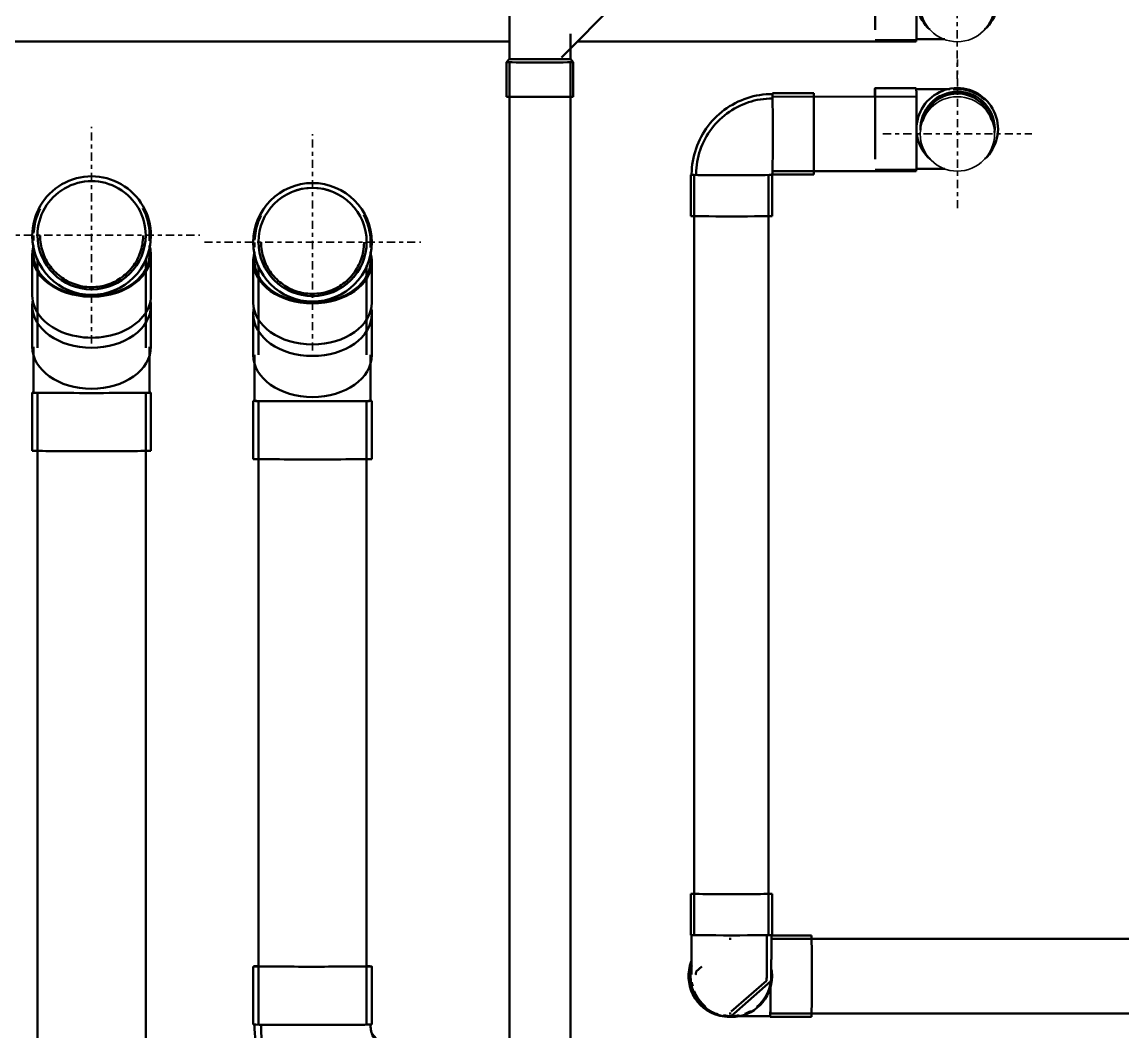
# Model space of a CAD drawing. Header units: millimetres. Extents: x -108050 to 96605, y 58136 to 140997.
# Drawn here: x 25452 to 27079, y 83328 to 84821 of the extents above; entities that cross this region are included whole.
import ezdxf

# ---------------------------------------------------------------- set-up
doc = ezdxf.new("R2010")
doc.units = ezdxf.units.MM
doc.linetypes.add('Center', pattern=[29.999999, 12, -6, 6, -6])
doc.layers.add('P-PIPE', color=3, linetype='Continuous', lineweight=50)
doc.layers.add('P-PIPE-CNTR', color=3, linetype='Center', lineweight=35)

# ---------------------------------------------------------------- blocks, each defined once
blk = doc.blocks.new('DSC_uPVC_Elbow_TienPhong - Standard-2073722-HẦM')
at = {"layer": 'P-PIPE'}
for p, q in [((26774.7, 84723.3), (26713.7, 84723.3)), ((26713.7, 84602.7), (26774.7, 84602.7))]:
    blk.add_line(p, q, dxfattribs=at)
at = {"layer": 'P-PIPE', "flags": 128}
for points in [[(26774.7, 84722), (26777.1, 84722), (26779.5, 84722), (26781.9, 84722), (26784.3, 84722), (26786.7, 84722), (26789, 84722), (26791.3, 84722), (26793.7, 84722), (26795.9, 84722), (26798.2, 84722), (26800.4, 84722), (26802.6, 84722), (26804.7, 84722), (26806.8, 84722), (26808.8, 84722), (26810.8, 84722), (26812.7, 84722), (26814.5, 84722), (26816.3, 84722), (26818, 84722), (26819.7, 84722), (26821.3, 84722), (26822.8, 84722), (26824.2, 84722)], [(26835.3, 84715.4), (26833.2, 84715.4), (26831.1, 84715.2), (26829, 84715), (26827, 84714.7), (26824.9, 84714.4), (26822.9, 84713.9), (26820.8, 84713.4), (26818.8, 84712.7), (26816.9, 84712), (26814.9, 84711.3), (26813, 84710.4), (26811.1, 84709.5), (26809.3, 84708.5), (26807.5, 84707.4), (26805.8, 84706.2), (26804, 84705), (26802.4, 84703.7), (26800.8, 84702.4), (26799.2, 84701), (26797.8, 84699.5), (26796.3, 84698), (26795, 84696.4), (26793.7, 84694.8), (26792.4, 84693.1), (26791.3, 84691.3), (26790.2, 84689.5), (26789.1, 84687.7), (26788.2, 84685.8), (26787.3, 84683.9), (26786.5, 84682), (26785.8, 84680), (26785.2, 84678.1), (26784.6, 84676), (26784.2, 84674.5)], [(26829.1, 84722), (26830.2, 84722), (26831.1, 84722), (26831.9, 84722), (26832.7, 84722), (26833.3, 84722), (26833.9, 84722), (26834.4, 84722), (26834.8, 84722), (26835, 84722), (26835.2, 84722), (26835.3, 84722)], [(26835.5, 84722), (26837.7, 84722), (26840, 84721.8), (26842.4, 84721.6), (26844.7, 84721.3), (26847, 84720.8), (26849.3, 84720.3), (26851.6, 84719.7), (26853.9, 84719), (26856.1, 84718.2), (26858.3, 84717.4), (26860.4, 84716.4), (26862.5, 84715.4), (26864.6, 84714.2), (26866.6, 84713), (26868.6, 84711.7), (26870.5, 84710.4), (26872.4, 84708.9), (26874.2, 84707.4), (26875.9, 84705.8)], [(26817, 84604.1), (26815.3, 84604.1), (26813.4, 84604.1), (26811.5, 84604.1), (26809.6, 84604.1), (26807.6, 84604.1), (26805.5, 84604.1), (26803.4, 84604.1), (26801.3, 84604.1), (26799.1, 84604.1), (26796.9, 84604.1), (26794.6, 84604.1), (26792.3, 84604.1), (26790, 84604.1), (26787.6, 84604.1), (26785.2, 84604.1), (26782.9, 84604.1), (26780.5, 84604.1), (26778.1, 84604.1), (26775.6, 84604.1), (26774.7, 84604.1)]]:
    blk.add_lwpolyline(points, dxfattribs=at)
at = {"layer": 'P-PIPE'}
for centre, radius, start, end in [((26835.3, 84663), 60.3, 90.0057, 228.1479), ((26835.9, 84663), 55, 90.0057, 182.1714), ((26835.3, 84663), 52.3, 15.0057, 166.4071), ((26835.3, 84663), 60.3, 312.6465, 90.0057), ((26835.9, 84663), 55, 354.3678, 90.0057)]:
    blk.add_arc(centre, radius, start, end, dxfattribs=at)
for centre, major_axis, start_param, end_param in [((26713.7, 84663), (0, 60.3), 0, 0.648994), ((26713.7, 84663), (0, 55), 0, 0.523599), ((26713.7, 84663), (0, 60.3), 3.878062, 6.283185), ((26713.7, 84663), (0, 55), 5.759587, 6.283185), ((26774.7, 84663), (0, 60.3), 3.878539, 6.283185)]:
    blk.add_ellipse(centre, major_axis=major_axis, ratio=0.00523, start_param=start_param, end_param=end_param, dxfattribs=at)
blk = doc.blocks.new('DSC_uPVC_Elbow_TienPhong - Standard-2073737-HẦM')
at = {"layer": 'P-PIPE'}
for p, q in [((25794.1, 84389.4), (25794.1, 84328.7)), ((25969.5, 84328.7), (25969.5, 84389.4)), ((25794.1, 84260.8), (25794.1, 84174.8)), ((25969.5, 84174.8), (25969.5, 84260.8))]:
    blk.add_line(p, q, dxfattribs=at)
at = {"layer": 'P-PIPE', "flags": 128}
for points in [[(25796.1, 84260.8), (25796.1, 84264.6), (25796.1, 84268.5), (25796.1, 84272.3), (25796.1, 84276.1), (25796.1, 84279.9), (25796.1, 84283.7), (25796.1, 84287.4), (25796.1, 84291.1), (25796.1, 84294.7), (25796.1, 84298.3), (25796.1, 84301.8), (25796.1, 84305.3), (25796.1, 84308.7), (25796.1, 84312), (25796.1, 84315.2), (25796.1, 84318.3), (25796.1, 84321.4), (25796.1, 84324.3), (25796.1, 84327.1), (25796.1, 84328.7)], [(25967.6, 84328.7), (25967.6, 84325.9), (25967.6, 84323.1), (25967.6, 84320.1), (25967.6, 84317), (25967.6, 84313.8), (25967.6, 84310.6), (25967.6, 84307.2), (25967.6, 84303.8), (25967.6, 84300.3), (25967.6, 84296.8), (25967.6, 84293.2), (25967.6, 84289.5), (25967.6, 84285.8), (25967.6, 84282.1), (25967.6, 84278.3), (25967.6, 84274.5), (25967.6, 84270.7), (25967.6, 84266.8), (25967.6, 84263), (25967.6, 84260.8)]]:
    blk.add_lwpolyline(points, dxfattribs=at)
at = {"layer": 'P-PIPE'}
for centre, major_axis, ratio, start_param, end_param in [((25881.8, 84389.4), (87.7, 0), 0.708872, 3.002298, 3.141593), ((25881.8, 84389.4), (87.7, 0), 0.708872, 3.141593, 6.283185), ((25881.8, 84389.4), (87.7, 0), 0.708872, 0, 0.139295), ((25881.8, 84328.7), (87.7, 0), 0.708872, 3.141593, 6.283185), ((25881.8, 84260.8), (87.7, 0), 0.005, 2.940409, 3.141593), ((25881.8, 84260.8), (87.7, 0), 0.005, 3.141593, 6.283185), ((25881.8, 84260.8), (85.8, 0), 0.005, 3.233992, 3.418792), ((25881.8, 84260.8), (85.8, 0), 0.005, 6.005986, 6.190786), ((25881.8, 84260.8), (87.7, 0), 0.005, 0, 0.20106), ((25881.8, 84174.8), (87.7, 0), 0.005, 3.141593, 6.283185)]:
    blk.add_ellipse(centre, major_axis=major_axis, ratio=ratio, start_param=start_param, end_param=end_param, dxfattribs=at)
blk = doc.blocks.new('DSC_uPVC_Elbow_TienPhong - Standard-V158-HẦM')
at = {"layer": 'P-PIPE'}
for p, q in [((25794.1, 84467.2), (25794.1, 84406.5)), ((25969.5, 84406.5), (25969.5, 84467.2))]:
    blk.add_line(p, q, dxfattribs=at)
at = {"layer": 'P-PIPE', "flags": 128}
for points in [[(25796.1, 84498.7), (25796.3, 84502.1), (25796.7, 84505.5), (25797.2, 84508.9), (25797.8, 84512.3), (25798.5, 84515.7), (25799.4, 84519), (25800.4, 84522.3), (25801.6, 84525.5), (25802.8, 84528.7), (25804.2, 84531.8), (25805.8, 84534.9)], [(25957.5, 84535.7), (25959, 84532.6), (25960.5, 84529.5), (25961.8, 84526.4), (25963, 84523.1), (25964, 84519.9), (25964.9, 84516.6), (25965.7, 84513.2), (25966.4, 84509.9), (25966.9, 84506.5), (25967.3, 84503.1), (25967.5, 84499.6), (25967.6, 84496.2)], [(25796.1, 84488.3), (25796.1, 84489.7), (25796.1, 84490.9), (25796.1, 84492), (25796.1, 84492.9), (25796.1, 84493.7), (25796.1, 84494.3), (25796.1, 84494.8), (25796.1, 84495.1), (25796.1, 84495.2)], [(25805.7, 84495.3), (25805.7, 84492.2), (25805.9, 84489.2), (25806.2, 84486.2), (25806.7, 84483.1), (25807.2, 84480.1), (25807.9, 84477.2), (25808.7, 84474.2), (25809.6, 84471.3), (25810.6, 84468.4), (25811.7, 84465.6), (25812.9, 84462.8), (25814.3, 84460.1), (25815.8, 84457.4), (25817.3, 84454.8), (25819, 84452.3), (25820.8, 84449.8), (25822.6, 84447.4), (25824.6, 84445.1), (25826.6, 84442.8), (25828.8, 84440.6), (25831, 84438.6), (25833.3, 84436.6), (25835.7, 84434.7), (25838.2, 84432.9), (25840.7, 84431.2), (25843.3, 84429.6), (25845.9, 84428.1), (25848.7, 84426.7), (25851.4, 84425.5), (25854.2, 84424.3), (25857.1, 84423.3), (25860, 84422.3), (25862.9, 84421.5), (25865.9, 84420.8), (25868.9, 84420.2), (25871.9, 84419.8), (25874.9, 84419.4), (25878, 84419.2), (25881, 84419.1), (25881.8, 84419.1)], [(25881.8, 84419.1), (25884.9, 84419.2), (25887.9, 84419.4), (25891, 84419.7), (25894, 84420.1), (25897, 84420.6), (25899.9, 84421.3), (25902.9, 84422.1), (25905.8, 84423), (25908.7, 84424), (25911.5, 84425.1), (25914.3, 84426.4), (25917, 84427.7), (25919.7, 84429.2), (25922.3, 84430.8), (25924.8, 84432.4), (25927.3, 84434.2), (25929.7, 84436.1), (25932, 84438), (25934.3, 84440.1), (25936.5, 84442.2), (25938.5, 84444.4), (25940.5, 84446.8), (25942.4, 84449.1), (25944.2, 84451.6), (25945.9, 84454.1), (25947.5, 84456.7), (25949, 84459.4), (25950.4, 84462.1), (25951.7, 84464.9), (25952.8, 84467.7), (25953.9, 84470.5), (25954.8, 84473.4), (25955.6, 84476.4), (25956.3, 84479.3), (25956.9, 84482.3), (25957.3, 84485.3), (25957.7, 84488.4), (25957.9, 84491.4), (25958, 84494.5), (25958, 84495.3)], [(25967.6, 84495.2), (25967.6, 84495), (25967.6, 84494.6), (25967.6, 84494), (25967.6, 84493.3), (25967.6, 84492.5), (25967.6, 84491.5), (25967.6, 84490.4), (25967.6, 84489.1), (25967.6, 84487.7)], [(25796.1, 84467.2), (25796.1, 84469.8), (25796.1, 84472.4), (25796.1, 84474.8), (25796.1, 84477.1), (25796.1, 84479.3), (25796.1, 84480.7)], [(25967.6, 84480.5), (25967.6, 84478.4), (25967.6, 84476.2), (25967.6, 84473.8), (25967.6, 84471.3), (25967.6, 84468.7), (25967.6, 84467.2)]]:
    blk.add_lwpolyline(points, dxfattribs=at)
at = {"layer": 'P-PIPE'}
for centre, radius, start, end in [((25881.8, 84495.3), 87.7, 0, 180), ((25881.8, 84495.8), 80, 0, 180), ((25881.8, 84495.3), 87.7, 180, 0), ((25881.8, 84495.8), 80, 180, 0)]:
    blk.add_arc(centre, radius, start, end, dxfattribs=at)
for centre, major_axis, start_param, end_param in [((25881.8, 84467.2), (87.7, 0), 2.959085, 3.141593), ((25881.8, 84467.2), (85.8, 0), 3.078537, 4.712389), ((25881.8, 84467.2), (85.8, 0), 4.712389, 6.337174), ((25881.8, 84467.2), (87.7, 0), 0, 0.17606), ((25881.8, 84467.2), (87.7, 0), 3.141593, 6.283185), ((25881.8, 84406.5), (87.7, 0), 3.141593, 6.283185)]:
    blk.add_ellipse(centre, major_axis=major_axis, ratio=0.708872, start_param=start_param, end_param=end_param, dxfattribs=at)
blk = doc.blocks.new('DSC_uPVC_Elbow_TienPhong - Standard-2073738-HẦM')
at = {"layer": 'P-PIPE'}
for p, q in [((25467.3, 84401.6), (25467.3, 84341)), ((25642.7, 84341), (25642.7, 84401.6)), ((25467.3, 84273.1), (25467.3, 84187.1)), ((25642.7, 84187.1), (25642.7, 84273.1))]:
    blk.add_line(p, q, dxfattribs=at)
at = {"layer": 'P-PIPE', "flags": 128}
for points in [[(25469.2, 84273.1), (25469.2, 84276.9), (25469.2, 84280.8), (25469.2, 84284.7), (25469.2, 84288.5), (25469.2, 84292.3), (25469.2, 84296), (25469.2, 84299.8), (25469.2, 84303.5), (25469.2, 84307.1), (25469.2, 84310.7), (25469.2, 84314.2), (25469.2, 84317.7), (25469.2, 84321), (25469.2, 84324.3), (25469.2, 84327.6), (25469.2, 84330.7), (25469.2, 84333.7), (25469.2, 84336.7), (25469.2, 84339.5), (25469.2, 84341)], [(25640.8, 84341), (25640.8, 84338.2), (25640.8, 84335.3), (25640.8, 84332.4), (25640.8, 84329.3), (25640.8, 84326.1), (25640.8, 84322.9), (25640.8, 84319.5), (25640.8, 84316.1), (25640.8, 84312.6), (25640.8, 84309.1), (25640.8, 84305.5), (25640.8, 84301.8), (25640.8, 84298.1), (25640.8, 84294.3), (25640.8, 84290.6), (25640.8, 84286.8), (25640.8, 84282.9), (25640.8, 84279.1), (25640.8, 84275.2), (25640.8, 84273.1)]]:
    blk.add_lwpolyline(points, dxfattribs=at)
at = {"layer": 'P-PIPE'}
for centre, major_axis, ratio, start_param, end_param in [((25555, 84401.6), (-87.7, 0), 0.70958, 6.161263, 6.283185), ((25555, 84401.6), (-87.7, 0), 0.70958, 3.141616, 3.26169), ((25555, 84401.6), (-87.7, 0), 0.70958, 0.000023, 3.141593), ((25555, 84341), (-87.7, 0), 0.70958, 0.000023, 3.141593), ((25555, 84273.1), (87.7, 0), 0.007007, 2.940215, 3.141593), ((25555, 84273.1), (87.7, 0), 0.007007, 3.141609, 6.283185), ((25555, 84273.1), (85.8, 0), 0.007007, 3.234009, 3.418808), ((25555, 84273.1), (85.8, 0), 0.007007, 6.006002, 6.190802), ((25555, 84273.1), (87.7, 0), 0.007007, 0.000016, 0.201158), ((25555, 84187.1), (87.7, 0), 0.007007, 3.141609, 6.283185)]:
    blk.add_ellipse(centre, major_axis=major_axis, ratio=ratio, start_param=start_param, end_param=end_param, dxfattribs=at)
blk = doc.blocks.new('DSC_uPVC_Elbow_TienPhong - Standard-V159-HẦM')
at = {"layer": 'P-PIPE'}
for p, q in [((25467.3, 84477.1), (25467.3, 84416.5)), ((25642.7, 84416.5), (25642.7, 84477.1))]:
    blk.add_line(p, q, dxfattribs=at)
at = {"layer": 'P-PIPE', "flags": 128}
for points in [[(25469.3, 84508.6), (25469.5, 84512), (25469.9, 84515.4), (25470.4, 84518.8), (25471, 84522.2), (25471.7, 84525.6), (25472.6, 84528.9), (25473.6, 84532.2), (25474.8, 84535.4), (25476, 84538.6), (25477.4, 84541.7), (25479, 84544.8)], [(25630.7, 84545.6), (25632.2, 84542.5), (25633.7, 84539.4), (25635, 84536.3), (25636.2, 84533), (25637.2, 84529.8), (25638.1, 84526.5), (25638.9, 84523.1), (25639.6, 84519.8), (25640.1, 84516.4), (25640.5, 84513), (25640.7, 84509.5), (25640.8, 84506.1)], [(25469.3, 84498.2), (25469.3, 84499.6), (25469.3, 84500.8), (25469.3, 84501.9), (25469.3, 84502.8), (25469.3, 84503.6), (25469.3, 84504.2), (25469.3, 84504.7), (25469.3, 84505), (25469.3, 84505.2)], [(25478.9, 84505.2), (25478.9, 84502.1), (25479.1, 84499.1), (25479.4, 84496.1), (25479.9, 84493), (25480.4, 84490), (25481.1, 84487.1), (25481.8, 84484.1), (25482.7, 84481.2), (25483.8, 84478.4), (25484.9, 84475.5), (25486.1, 84472.7), (25487.5, 84470), (25488.9, 84467.3), (25490.5, 84464.7), (25492.2, 84462.2), (25494, 84459.7), (25495.8, 84457.3), (25497.8, 84455), (25499.8, 84452.7), (25502, 84450.5), (25504.2, 84448.5), (25506.5, 84446.5), (25508.9, 84444.6), (25511.4, 84442.8), (25513.9, 84441.1), (25516.5, 84439.5), (25519.1, 84438), (25521.9, 84436.6), (25524.6, 84435.4), (25527.4, 84434.2), (25530.3, 84433.2), (25533.2, 84432.2), (25536.1, 84431.4), (25539.1, 84430.7), (25542.1, 84430.1), (25545.1, 84429.7), (25548.1, 84429.3), (25551.2, 84429.1), (25554.2, 84429), (25555, 84429)], [(25555, 84429), (25558.1, 84429.1), (25561.1, 84429.3), (25564.1, 84429.6), (25567.2, 84430), (25570.2, 84430.5), (25573.1, 84431.2), (25576.1, 84432), (25579, 84432.9), (25581.9, 84433.9), (25584.7, 84435), (25587.5, 84436.3), (25590.2, 84437.6), (25592.9, 84439.1), (25595.5, 84440.7), (25598, 84442.3), (25600.5, 84444.1), (25602.9, 84446), (25605.2, 84447.9), (25607.5, 84450), (25609.7, 84452.1), (25611.7, 84454.3), (25613.7, 84456.7), (25615.6, 84459), (25617.4, 84461.5), (25619.1, 84464), (25620.7, 84466.6), (25622.2, 84469.3), (25623.6, 84472), (25624.8, 84474.8), (25626, 84477.6), (25627.1, 84480.4), (25628, 84483.3), (25628.8, 84486.3), (25629.5, 84489.2), (25630.1, 84492.2), (25630.5, 84495.2), (25630.9, 84498.3), (25631.1, 84501.3), (25631.2, 84504.4), (25631.2, 84505.2)], [(25640.8, 84505.1), (25640.8, 84504.9), (25640.8, 84504.5), (25640.8, 84503.9), (25640.8, 84503.2), (25640.8, 84502.4), (25640.8, 84501.4), (25640.8, 84500.3), (25640.8, 84499), (25640.8, 84497.5)], [(25469.3, 84477.1), (25469.3, 84479.8), (25469.3, 84482.3), (25469.3, 84484.8), (25469.3, 84487.1), (25469.3, 84489.3), (25469.3, 84490.6)], [(25640.8, 84490.4), (25640.8, 84488.3), (25640.8, 84486), (25640.8, 84483.7), (25640.8, 84481.2), (25640.8, 84478.6), (25640.8, 84477.1)]]:
    blk.add_lwpolyline(points, dxfattribs=at)
at = {"layer": 'P-PIPE'}
for centre, radius, start, end in [((25555, 84505.2), 87.7, 359.9994, 179.9994), ((25555, 84505.7), 80, 359.9994, 179.9994), ((25555, 84505.2), 87.7, 179.9994, 359.9994), ((25555, 84505.7), 80, 179.9994, 359.9994)]:
    blk.add_arc(centre, radius, start, end, dxfattribs=at)
for centre, major_axis, start_param, end_param in [((25555, 84477.1), (-87.7, 0), 6.100744, 6.283185), ((25555, 84477.1), (-87.7, 0), 3.141593, 3.317612), ((25555, 84477.1), (-87.7, 0), 0, 3.141593), ((25555, 84477.1), (-85.8, 0), 6.220227, 7.853982), ((25555, 84477.1), (-85.8, 0), 1.570796, 3.195525), ((25555, 84416.5), (-87.7, 0), 0, 3.141593)]:
    blk.add_ellipse(centre, major_axis=major_axis, ratio=0.70958, start_param=start_param, end_param=end_param, dxfattribs=at)
blk = doc.blocks.new('DSC_uPVC_Elbow_TienPhong - Standard-2073739-HẦM')
at = {"layer": 'P-PIPE'}
for p, q in [((26619.6, 83470.5), (26559.5, 83470.5)), ((26498.2, 83349.9), (26498.6, 83349.9)), ((26558.6, 83349.9), (26619.6, 83349.9))]:
    blk.add_line(p, q, dxfattribs=at)
at = {"layer": 'P-PIPE', "flags": 128}
for points in [[(26481.1, 83353.8), (26479.7, 83354.3), (26477.5, 83355.1), (26475.3, 83355.9), (26473.1, 83356.9), (26471, 83357.9), (26468.9, 83359.1), (26466.9, 83360.3), (26464.9, 83361.6), (26463, 83362.9), (26461.2, 83364.4), (26459.4, 83365.9), (26457.6, 83367.5)], [(26558.6, 83351.3), (26556.1, 83351.3), (26553.7, 83351.3), (26551.3, 83351.3), (26548.9, 83351.3), (26546.5, 83351.3), (26544.1, 83351.3), (26541.8, 83351.3), (26539.4, 83351.3), (26537.1, 83351.3), (26534.9, 83351.3), (26532.7, 83351.3), (26530.5, 83351.3), (26528.4, 83351.3), (26526.3, 83351.3), (26524.3, 83351.3), (26522.3, 83351.3), (26520.4, 83351.3), (26518.5, 83351.3), (26516.8, 83351.3), (26515, 83351.3), (26513.4, 83351.3), (26511.8, 83351.3)]]:
    blk.add_lwpolyline(points, dxfattribs=at)
at = {"layer": 'P-PIPE'}
for centre, major_axis, ratio, start_param, end_param in [((26619.6, 83410.2), (0, 60.3), 0.009999, 3.141593, 6.283185), ((26498.6, 83410.2), (0, 60.3), 0.999986, 1.213987, 3.141593), ((26498.2, 83410.2), (0, 60.3), 0.999986, 1.20032, 2.879793), ((26558.6, 83410.2), (0, 60.3), 0.009999, 3.141593, 4.443362), ((26498.6, 83410.2), (0, 60.3), 0.999986, 3.141593, 3.163031), ((26558.6, 83410.2), (0, 60.3), 0.009999, 2.879793, 3.141593), ((26558.6, 83410.2), (0, 59), 0.009999, 2.96706, 3.1415), ((26558.6, 83410.2), (0, 59), 0.009999, 3.316126, 3.607923)]:
    blk.add_ellipse(centre, major_axis=major_axis, ratio=ratio, start_param=start_param, end_param=end_param, dxfattribs=at)
blk = doc.blocks.new('DSC_uPVC_Elbow_TienPhong - Standard-2073740-HẦM')
at = {"layer": 'P-PIPE'}
for p, q in [((26441.1, 83531.9), (26441.1, 83470.9)), ((26561.7, 83470.9), (26561.7, 83531.9)), ((26500.8, 83349.9), (26501.1, 83349.9))]:
    blk.add_line(p, q, dxfattribs=at)
at = {"layer": 'P-PIPE', "flags": 128}
for points in [[(26442.2, 83412.9), (26442.2, 83413), (26442.2, 83413.4), (26442.2, 83413.9), (26442.3, 83414.5), (26442.3, 83415.2), (26442.3, 83416.1), (26442.3, 83417), (26442.3, 83418.1), (26442.3, 83419.2), (26442.3, 83420.4), (26442.3, 83421.8), (26442.3, 83423.2), (26442.3, 83424.7), (26442.4, 83426.2), (26442.4, 83427.9), (26442.4, 83429.6), (26442.4, 83431.4), (26442.4, 83433.2), (26442.4, 83435.1), (26442.4, 83437.1), (26442.4, 83439.1), (26442.4, 83441.2), (26442.4, 83443.3), (26442.4, 83445.5), (26442.4, 83447.7), (26442.4, 83449.9), (26442.4, 83452.2), (26442.5, 83454.5), (26442.5, 83456.9), (26442.5, 83459.3), (26442.5, 83461.6), (26442.5, 83464), (26442.5, 83466.5), (26442.5, 83468.9), (26442.5, 83470.9)], [(26501.1, 83351.3), (26559.6, 83402.7), (26560, 83406.6), (26560.1, 83408.1), (26560.1, 83409.1), (26560.1, 83409.9), (26560.2, 83410.7), (26560.2, 83411.5), (26560.2, 83412.4), (26560.2, 83413.3), (26560.2, 83414.3), (26560.2, 83415.4), (26560.2, 83416.5), (26560.3, 83417.8), (26560.3, 83419.1), (26560.3, 83420.4), (26560.3, 83421.9), (26560.3, 83423.4), (26560.3, 83425), (26560.3, 83426.7), (26560.3, 83428.4), (26560.3, 83430.2), (26560.3, 83432.1), (26560.3, 83434), (26560.4, 83436), (26560.4, 83438.1), (26560.4, 83440.2), (26560.4, 83442.3), (26560.4, 83444.5), (26560.4, 83446.7), (26560.4, 83449), (26560.4, 83451.3), (26560.4, 83453.6), (26560.4, 83456), (26560.4, 83458.4), (26560.4, 83460.8), (26560.4, 83463.2), (26560.4, 83465.6), (26560.4, 83468.1), (26560.4, 83470.5), (26560.4, 83470.9)], [(26501.1, 83357.9), (26553, 83403.5), (26553.4, 83407), (26553.5, 83408.4), (26553.5, 83409.3), (26553.5, 83410.1), (26553.5, 83410.9), (26553.5, 83411.7), (26553.6, 83412.5), (26553.6, 83413.4), (26553.6, 83414.4), (26553.6, 83415.5), (26553.6, 83416.6), (26553.6, 83417.8), (26553.6, 83419.1), (26553.6, 83420.5), (26553.7, 83421.9), (26553.7, 83423.5), (26553.7, 83425.1), (26553.7, 83426.7), (26553.7, 83428.5), (26553.7, 83430.3), (26553.7, 83432.1), (26553.7, 83434.1), (26553.7, 83436.1), (26553.7, 83438.1), (26553.7, 83440.2), (26553.7, 83442.3), (26553.8, 83444.5), (26553.8, 83446.7), (26553.8, 83449), (26553.8, 83451.3), (26553.8, 83453.6), (26553.8, 83456), (26553.8, 83458.4), (26553.8, 83460.8), (26553.8, 83463.2), (26553.8, 83465.6), (26553.8, 83468.1), (26553.8, 83470.5), (26553.8, 83470.9)], [(26457.6, 83424.5), (26449.2, 83417.1), (26448.9, 83413.8), (26448.9, 83413), (26448.8, 83412.7), (26448.8, 83412.7)]]:
    blk.add_lwpolyline(points, dxfattribs=at)
at = {"layer": 'P-PIPE'}
for centre, major_axis, ratio, start_param, end_param in [((26501.4, 83531.9), (60.3, 0), 0.005, 2.734135, 3.141593), ((26501.4, 83531.9), (60.3, 0), 0.005, 3.146823, 6.283185), ((26501.4, 83531.9), (55, 0), 0.005, 3.146823, 3.398122), ((26501.4, 83531.9), (55, 0), 0.005, 3.408622, 3.663483), ((26501.4, 83531.9), (55, 0), 0.005, 5.764817, 6.022915), ((26501.4, 83531.9), (55, 0), 0.005, 6.026616, 6.283185), ((26501.4, 83531.9), (-60.3, 0), 0.005, 3.146823, 3.548741), ((26501.4, 83470.9), (60.3, 0), 0.005, 3.146823, 6.283185), ((26500.8, 83410.2), (0, 60.3), 0.999986, 1.309023, 1.570822), ((26501.1, 83410.2), (0, 60.3), 0.999986, 1.331326, 1.570822), ((26501.1, 83410.2), (0, 60.3), 0.999986, 4.712415, 4.865966), ((26500.8, 83410.2), (0, 60.3), 0.999986, 1.570822, 2.864199), ((26501.1, 83410.2), (0, 60.3), 0.999986, 1.570822, 3.141593), ((26501.1, 83410.2), (0, 59), 0.999986, 1.717307, 1.82717), ((26501.1, 83410.2), (0, 60.3), 0.999986, 3.141619, 4.712415), ((26501.1, 83410.2), (0, 59), 0.999986, 3.839751, 4.537882), ((26501.1, 83410.2), (0, 59), 0.999986, 1.954071, 2.443487), ((26501.1, 83410.2), (0, 59), 0.999986, 2.942511, 3.141593), ((26501.1, 83410.2), (0, 59), 0.999986, 3.141619, 3.342783), ((26501.1, 83410.2), (0, 59), 0.999986, 3.490685, 3.651655)]:
    blk.add_ellipse(centre, major_axis=major_axis, ratio=ratio, start_param=start_param, end_param=end_param, dxfattribs=at)
blk = doc.blocks.new('DSC_uPVC_Elbow_TienPhong - Standard-2073741-HẦM')
at = {"layer": 'P-PIPE'}
for p, q in [((26623.1, 84716), (26562.1, 84716)), ((26441.1, 84595), (26441.1, 84534)), ((26561.7, 84534), (26561.7, 84595)), ((26562.1, 84595.4), (26623.1, 84595.4))]:
    blk.add_line(p, q, dxfattribs=at)
at = {"layer": 'P-PIPE', "flags": 128}
for points in [[(26562.1, 84714.6), (26557.3, 84714.5), (26552.5, 84714.3), (26547.8, 84713.8), (26543, 84713.1), (26538.3, 84712.3), (26533.7, 84711.2), (26529, 84710), (26524.5, 84708.6), (26520, 84707), (26515.5, 84705.2), (26511.1, 84703.3), (26506.9, 84701.1), (26502.7, 84698.8), (26498.6, 84696.4), (26494.5, 84693.8), (26490.7, 84691), (26486.9, 84688), (26483.2, 84685), (26479.7, 84681.7), (26476.3, 84678.4), (26473, 84674.9), (26469.9, 84671.3), (26466.9, 84667.5), (26464.1, 84663.6), (26461.4, 84659.7), (26458.9, 84655.6), (26456.6, 84651.4), (26454.4, 84647.2), (26452.4, 84642.8), (26450.6, 84638.4), (26449, 84633.9), (26447.5, 84629.3), (26446.2, 84624.7), (26445.1, 84620.1), (26444.2, 84615.4), (26443.5, 84610.6), (26443, 84605.9), (26442.6, 84601.1), (26442.5, 84596.3), (26442.5, 84595)], [(26562.1, 84708), (26557.6, 84707.9), (26553.1, 84707.7), (26548.6, 84707.2), (26544.1, 84706.6), (26539.6, 84705.8), (26535.2, 84704.8), (26530.9, 84703.6), (26526.5, 84702.3), (26522.3, 84700.8), (26518.1, 84699.1), (26514, 84697.3), (26509.9, 84695.3), (26505.9, 84693.1), (26502.1, 84690.8), (26498.3, 84688.3), (26494.6, 84685.7), (26491, 84682.9), (26487.6, 84680), (26484.2, 84676.9), (26481, 84673.8), (26477.9, 84670.5), (26475, 84667), (26472.2, 84663.5), (26469.5, 84659.8), (26467, 84656.1), (26464.6, 84652.2), (26462.4, 84648.3), (26460.4, 84644.3), (26458.5, 84640.2), (26456.8, 84636), (26455.2, 84631.7), (26453.8, 84627.4), (26452.6, 84623.1), (26451.6, 84618.7), (26450.7, 84614.2), (26450.1, 84609.8), (26449.6, 84605.3), (26449.2, 84600.8), (26449.1, 84596.3), (26449.1, 84595)], [(26560.4, 84595), (26560.4, 84595.1), (26560.4, 84595.2), (26560.4, 84595.2), (26560.4, 84595.3), (26560.4, 84595.4), (26560.5, 84595.4), (26560.5, 84595.5), (26560.5, 84595.6), (26560.5, 84595.6), (26560.5, 84595.7), (26560.6, 84595.7), (26560.6, 84595.8), (26560.6, 84595.9), (26560.7, 84595.9), (26560.7, 84596), (26560.7, 84596), (26560.8, 84596.1), (26560.8, 84596.1), (26560.9, 84596.2), (26560.9, 84596.2), (26561, 84596.3), (26561, 84596.3), (26561.1, 84596.4), (26561.1, 84596.4), (26561.2, 84596.4), (26561.2, 84596.5), (26561.3, 84596.5), (26561.4, 84596.5), (26561.4, 84596.6), (26561.5, 84596.6), (26561.5, 84596.6), (26561.6, 84596.6), (26561.7, 84596.6), (26561.7, 84596.7), (26561.8, 84596.7), (26561.9, 84596.7), (26561.9, 84596.7), (26562, 84596.7), (26562.1, 84596.7), (26562.1, 84596.7)]]:
    blk.add_lwpolyline(points, dxfattribs=at)
at = {"layer": 'P-PIPE'}
for centre, major_axis, ratio, start_param, end_param in [((26562.1, 84655.7), (0, 60.3), 0.00523, 0, 0.173314), ((26562.1, 84655.7), (0, 60.3), 0.00523, 4.70739, 6.278186), ((26562.1, 84655.7), (0, 59), 0.00523, 5.92912, 6.278186), ((26623.1, 84655.7), (0, 60.3), 0.00523, 4.70739, 6.278186), ((26562.1, 84655.7), (0, 60.3), 0.00523, 3.141593, 4.70739), ((26623.1, 84655.7), (0, 60.3), 0.00523, 3.141593, 4.70739), ((26562.1, 84655.7), (0, 59), 0.00523, 2.813559, 2.943299), ((26562.1, 84655.7), (0, 60.3), 0.00523, 2.764451, 2.824379), ((26562.1, 84655.7), (0, 59), 0.00523, 3.141593, 3.485659), ((26501.4, 84595), (60.3, 0), 0.005, 2.968164, 3.141593), ((26501.4, 84595), (-60.3, 0), 0.005, 0.00523, 1.576026), ((26501.4, 84595), (-59, 0), 0.005, 0.00523, 0.354296), ((26501.4, 84595), (60.3, 0), 0.005, 4.717619, 6.283185), ((26501.4, 84595), (59, 0), 0.005, 5.939349, 6.283185), ((26501.4, 84595), (60.3, 0), 0.005, 0.00523, 0.267029), ((26501.4, 84595), (59, 0), 0.005, 0.00523, 0.170617), ((26562.1, 84655.7), (0, 60.3), 0.00523, 2.977036, 3.136593), ((26501.4, 84534), (-60.3, 0), 0.005, 0.00523, 1.576026), ((26501.4, 84534), (60.3, 0), 0.005, 4.717619, 6.283185)]:
    blk.add_ellipse(centre, major_axis=major_axis, ratio=ratio, start_param=start_param, end_param=end_param, dxfattribs=at)
blk = doc.blocks.new('DSC_uPVC_Elbow_TienPhong - Standard-V162-HẦM')
at = {"layer": 'P-PIPE'}
for p, q in [((25794.1, 83424.7), (25794.1, 83338.7)), ((25969.5, 83338.7), (25969.5, 83424.7)), ((26016.1, 83260.4), (25973.4, 83321.1)), ((25829.9, 83220.2), (25872.6, 83159.5))]:
    blk.add_line(p, q, dxfattribs=at)
at = {"layer": 'P-PIPE', "flags": 128}
for points in [[(25796.1, 83338.7), (25796.2, 83332.4), (25796.4, 83326.1), (25796.9, 83319.9), (25797.5, 83313.6), (25798.3, 83307.4), (25799.3, 83301.2), (25800.4, 83295), (25801.8, 83288.8), (25803.3, 83282.7), (25805, 83276.6), (25806.9, 83270.6), (25809, 83264.6), (25811.3, 83258.7), (25813.8, 83252.8), (25816.4, 83247), (25819.3, 83241.2), (25822.4, 83235.6), (25825.7, 83230), (25829.3, 83224.5), (25831.5, 83221.3)], [(25805.7, 83338.7), (25805.8, 83332.7), (25806, 83326.7), (25806.4, 83320.7), (25807, 83314.7), (25807.8, 83308.7), (25808.7, 83302.8), (25809.8, 83296.9), (25811.1, 83291), (25812.6, 83285.2), (25814.2, 83279.4), (25816, 83273.6), (25818, 83267.9), (25820.2, 83262.3), (25822.6, 83256.7), (25825.1, 83251.2), (25827.9, 83245.7), (25830.8, 83240.3), (25833.9, 83235.1), (25837.3, 83229.9), (25839.3, 83226.9)], [(25971.8, 83320), (25971.7, 83320.2), (25971.5, 83320.4), (25971.3, 83320.8), (25971.1, 83321.2), (25970.8, 83321.8), (25970.5, 83322.4), (25970.2, 83323.2), (25969.9, 83324.1), (25969.6, 83325), (25969.3, 83326), (25969, 83327.1), (25968.7, 83328.3), (25968.4, 83329.6), (25968.2, 83330.8), (25968, 83332.2), (25967.9, 83333.5), (25967.7, 83334.9), (25967.7, 83336.4), (25967.6, 83337.8), (25967.6, 83338.7)]]:
    blk.add_lwpolyline(points, dxfattribs=at)
at = {"layer": 'P-PIPE'}
for centre, major_axis, ratio, start_param, end_param in [((25881.8, 83424.7), (87.7, 0), 0.005, 2.738878, 3.141593), ((25881.8, 83424.7), (87.7, 0), 0.005, 3.146586, 5.50278), ((25881.8, 83424.7), (80, 0), 0.005, 3.146586, 3.275003), ((25881.8, 83424.7), (80, 0), 0.005, 3.408385, 3.536803), ((25881.8, 83424.7), (80, 0), 0.005, 3.670185, 3.798602), ((25881.8, 83424.7), (80, 0), 0.005, 5.50278, 5.631198), ((25881.8, 83424.7), (87.7, 0), 0.005, 5.50278, 6.685717), ((25881.8, 83424.7), (80, 0), 0.005, 5.76458, 5.892997), ((25881.8, 83424.7), (-80, 0), 0.005, 2.884786, 3.141593), ((25881.8, 83338.7), (87.7, 0), 0.005, 3.146586, 5.50278), ((25881.8, 83338.7), (87.7, 0), 0.005, 5.50278, 6.288178), ((25901.6, 83270.7), (70.2, 49.4), 0.505132, 3.759301, 6.346495), ((25901.6, 83270.7), (71.7, 50.5), 0.505132, 5.330097, 6.413021), ((25901.6, 83270.7), (71.7, 50.5), 0.505132, 2.912827, 5.330097), ((25944.3, 83210), (71.7, 50.5), 0.505132, 5.330097, 6.377295), ((25901.6, 83270.7), (70.2, 49.4), 0.505132, 3.026599, 3.759301), ((25944.3, 83210), (71.7, 50.5), 0.505132, 3.099088, 5.330097)]:
    blk.add_ellipse(centre, major_axis=major_axis, ratio=ratio, start_param=start_param, end_param=end_param, dxfattribs=at)
blk = doc.blocks.new('DSC_uPVC_Elbow_TienPhong - Standard-V167-HẦM')
at = {"layer": 'P-PIPE'}
for p, q in [((26774.7, 84914.8), (26713.7, 84914.7)), ((26713.7, 84794.1), (26774.7, 84794.2))]:
    blk.add_line(p, q, dxfattribs=at)
at = {"layer": 'P-PIPE', "flags": 128}
for points in [[(26774.7, 84913.4), (26777.1, 84913.4), (26779.5, 84913.4), (26781.9, 84913.4), (26784.3, 84913.4), (26786.7, 84913.4), (26789, 84913.4), (26791.4, 84913.4), (26793.7, 84913.4), (26796, 84913.4), (26798.2, 84913.4), (26800.4, 84913.4), (26802.6, 84913.4), (26804.7, 84913.4), (26806.8, 84913.4), (26808.8, 84913.4), (26810.8, 84913.4), (26812.7, 84913.4), (26814.6, 84913.4), (26816.3, 84913.4), (26818.1, 84913.4), (26819.7, 84913.4), (26821.3, 84913.4), (26822.8, 84913.4), (26824.2, 84913.4)], [(26829.2, 84913.4), (26830.2, 84913.4), (26831.1, 84913.4), (26832, 84913.4), (26832.7, 84913.4), (26833.4, 84913.4), (26833.9, 84913.4), (26834.4, 84913.4), (26834.8, 84913.4), (26835.1, 84913.4), (26835.2, 84913.4), (26835.3, 84913.4)], [(26837.7, 84913.4), (26840.1, 84913.2), (26842.4, 84913), (26844.7, 84912.7), (26847.1, 84912.3), (26849.4, 84911.7), (26851.6, 84911.1), (26853.9, 84910.4), (26856.1, 84909.7), (26858.3, 84908.8), (26860.5, 84907.8), (26862.6, 84906.8), (26864.6, 84905.6), (26866.7, 84904.4), (26868.6, 84903.1), (26870.6, 84901.8), (26872.4, 84900.3), (26874.2, 84898.8), (26876, 84897.2)], [(26835.3, 84906.8), (26833.2, 84906.8), (26831.2, 84906.6), (26829.1, 84906.4), (26827, 84906.1), (26824.9, 84905.8), (26822.9, 84905.3), (26820.9, 84904.8), (26818.9, 84904.1), (26816.9, 84903.5), (26815, 84902.7), (26813, 84901.8), (26811.2, 84900.9), (26809.3, 84899.9), (26807.5, 84898.8), (26805.8, 84897.7), (26804.1, 84896.4), (26802.4, 84895.2), (26800.8, 84893.8), (26799.3, 84892.4), (26797.8, 84890.9), (26796.4, 84889.4), (26795, 84887.8), (26793.7, 84886.2), (26792.5, 84884.5), (26791.3, 84882.7), (26790.2, 84881), (26789.2, 84879.1), (26788.2, 84877.3), (26787.3, 84875.4), (26786.6, 84873.4), (26785.8, 84871.5), (26785.2, 84869.5), (26784.6, 84867.4), (26784.3, 84865.8)], [(26817.1, 84795.5), (26815.3, 84795.5), (26813.5, 84795.5), (26811.6, 84795.5), (26809.6, 84795.5), (26807.6, 84795.5), (26805.6, 84795.5), (26803.5, 84795.5), (26801.3, 84795.5), (26799.1, 84795.5), (26796.9, 84795.5), (26794.6, 84795.5), (26792.3, 84795.5), (26790, 84795.5), (26787.6, 84795.5), (26785.3, 84795.5), (26782.9, 84795.5), (26780.5, 84795.5), (26778.1, 84795.5), (26775.7, 84795.5), (26774.7, 84795.5)]]:
    blk.add_lwpolyline(points, dxfattribs=at)
at = {"layer": 'P-PIPE'}
for radius, start, end in [(60.3, 90.0057, 227.811), (55, 90.0057, 184.3747), (60.3, 312.7985, 90.0057), (55, 356.4579, 90.0057), (52.4, 15.0057, 166.46)]:
    blk.add_arc((26835.3, 84854.5), radius, start, end, dxfattribs=at)
for centre, major_axis, start_param, end_param in [((26713.7, 84854.4), (0, 60.3), 0, 0.648994), ((26713.7, 84854.4), (0, 55), 0, 0.523599), ((26713.7, 84854.4), (0, 60.3), 3.878072, 6.283185), ((26713.7, 84854.4), (0, 55), 5.759587, 6.283185), ((26774.7, 84854.5), (0, 60.3), 3.87855, 6.283185)]:
    blk.add_ellipse(centre, major_axis=major_axis, ratio=0.00523, start_param=start_param, end_param=end_param, dxfattribs=at)

msp = doc.modelspace()

# ---------------------------------------------------------------- linework, layer by layer
at = {"layer": 'P-PIPE'}
for p, q in [((26173.1, 84909.4), (26173.1, 84766.4)), ((26249.9, 84768.6), (26330.5, 84849.2)), ((26263.1, 84766.4), (26263.1, 84803.7)), ((24916.8, 84792.2), (26173.1, 84792.1)), ((26273.4, 84792.1), (26774.7, 84792.1)), ((26173.1, 84766.4), (26168.8, 84761.6)), ((26267.4, 84761.6), (26263.1, 84766.4)), ((26168.8, 84761.6), (26168.8, 84710.6)), ((26173.1, 84761.6), (26173.1, 82938.8)), ((26263.1, 82938.8), (26263.1, 84761.6)), ((26267.4, 84710.6), (26267.4, 84761.6)), ((26774.7, 84710.6), (26562.1, 84710.7)), ((26562.1, 84600.7), (26774.7, 84600.6)), ((26446.4, 84595), (26446.4, 83470.9)), ((26556.4, 83470.9), (26556.4, 84595)), ((25475, 84471.1), (25475, 84339.3)), ((25635, 84339.4), (25635, 84471.1)), ((25801.8, 84461.2), (25801.8, 84328.7)), ((25961.8, 84328.7), (25961.8, 84461.2)), ((25475, 84274.3), (25475, 83035.1)), ((25635, 83035.1), (25635, 84274.3)), ((25801.8, 84260.8), (25801.8, 83338.7)), ((25961.8, 83338.7), (25961.8, 84260.8)), ((26501.1, 83465.2), (26498.2, 83465.2)), ((27601.3, 83465.2), (26560, 83465.2)), ((26498.2, 83355.2), (26501.1, 83355.2)), ((26558.6, 83355.2), (27601.3, 83355.2))]:
    msp.add_line(p, q, dxfattribs=at)
at = {"layer": 'P-PIPE', "lineweight": 35}
for centre, radius, start, end in [((26835.4, 84846.9), 55, 180, 0), ((26835.5, 84655.6), 55, 0, 180), ((26835.5, 84655.6), 55, 180, 0), ((25555, 84505.9), 80, 103.9456, 125.7971), ((25555, 84505.9), 80, 79.7351, 100.2504), ((25555, 84505.9), 80, 54.1584, 76.0602), ((25881.8, 84495.3), 80, 52.2055, 127.7945), ((25555, 84505.9), 80, 130.9254, 152.6677), ((25555, 84505.9), 80, 27.2823, 49.112), ((25881.8, 84495.3), 80, 129.2307, 153.3957), ((25881.8, 84495.3), 80, 26.6043, 50.7693), ((25555, 84505.9), 80, 156.9595, 180), ((25555, 84505.9), 80, 0, 23.1227), ((25881.8, 84495.3), 80, 155.7567, 179.846), ((25881.8, 84495.3), 80, 0.154, 24.2433), ((25555, 84505.9), 80, 180.1001, 203.4893), ((25555, 84505.9), 80, 336.4287, 359.8987), ((25881.8, 84495.3), 80, 180.5736, 202.3686), ((25881.8, 84495.3), 80, 337.6314, 359.4264), ((25555, 84505.9), 80, 207.0604, 229.7217), ((25555, 84505.9), 80, 310.2404, 332.9889), ((25881.8, 84495.3), 80, 207.7387, 228.0647), ((25881.8, 84495.3), 80, 311.9353, 332.2613), ((25555, 84505.9), 80, 233.4399, 256.6771), ((25555, 84505.9), 80, 283.3164, 306.6044), ((25555, 84505.9), 80, 258.2582, 281.7573), ((25881.8, 84495.3), 80, 235.3929, 255.0674), ((25881.8, 84495.3), 80, 284.9326, 304.6071), ((25881.8, 84495.3), 80, 262.1129, 277.8871)]:
    msp.add_arc(centre, radius, start, end, dxfattribs=at)
at = {"layer": 'P-PIPE'}
for centre, major_axis, ratio, start_param, end_param in [((26774.7, 84847.1), (0, 55), 0.00523, 3.141593, 3.970003), ((26218.1, 84766.4), (-45, 0), 0.005, 0, 3.132451), ((26218.1, 84761.6), (49.3, 0), 0.005, 3.132451, 4.703247), ((26218.1, 84761.6), (49.3, 0), 0.005, 4.703247, 6.274044), ((26218.1, 84710.6), (49.3, 0), 0.005, 3.132451, 4.703247), ((26218.1, 84710.6), (49.3, 0), 0.005, 4.703247, 6.274044), ((26774.7, 84655.6), (0, 55), 0.00523, 3.141593, 3.969995)]:
    msp.add_ellipse(centre, major_axis=major_axis, ratio=ratio, start_param=start_param, end_param=end_param, dxfattribs=at)
at = {"layer": 'P-PIPE-CNTR'}
for p, q in [((26835.4, 84736.9), (26835.4, 84956.9)), ((26835.5, 84545.6), (26835.5, 84765.6)), ((25555, 84345.9), (25555, 84665.9)), ((25881.8, 84335.3), (25881.8, 84655.3)), ((26725.5, 84655.6), (26945.5, 84655.6)), ((25395, 84505.9), (25715, 84505.9)), ((25721.8, 84495.3), (26041.8, 84495.3))]:
    msp.add_line(p, q, dxfattribs=at)

# ---------------------------------------------------------------- block references
at = {"layer": 'P-PIPE'}
for name in ['DSC_uPVC_Elbow_TienPhong - Standard-V167-HẦM', 'DSC_uPVC_Elbow_TienPhong - Standard-2073741-HẦM', 'DSC_uPVC_Elbow_TienPhong - Standard-2073722-HẦM', 'DSC_uPVC_Elbow_TienPhong - Standard-V159-HẦM', 'DSC_uPVC_Elbow_TienPhong - Standard-V158-HẦM', 'DSC_uPVC_Elbow_TienPhong - Standard-2073738-HẦM', 'DSC_uPVC_Elbow_TienPhong - Standard-2073737-HẦM', 'DSC_uPVC_Elbow_TienPhong - Standard-2073740-HẦM', 'DSC_uPVC_Elbow_TienPhong - Standard-2073739-HẦM', 'DSC_uPVC_Elbow_TienPhong - Standard-V162-HẦM']:
    msp.add_blockref(name, (0, 0), dxfattribs=at)

doc.saveas('drawing.dxf')
